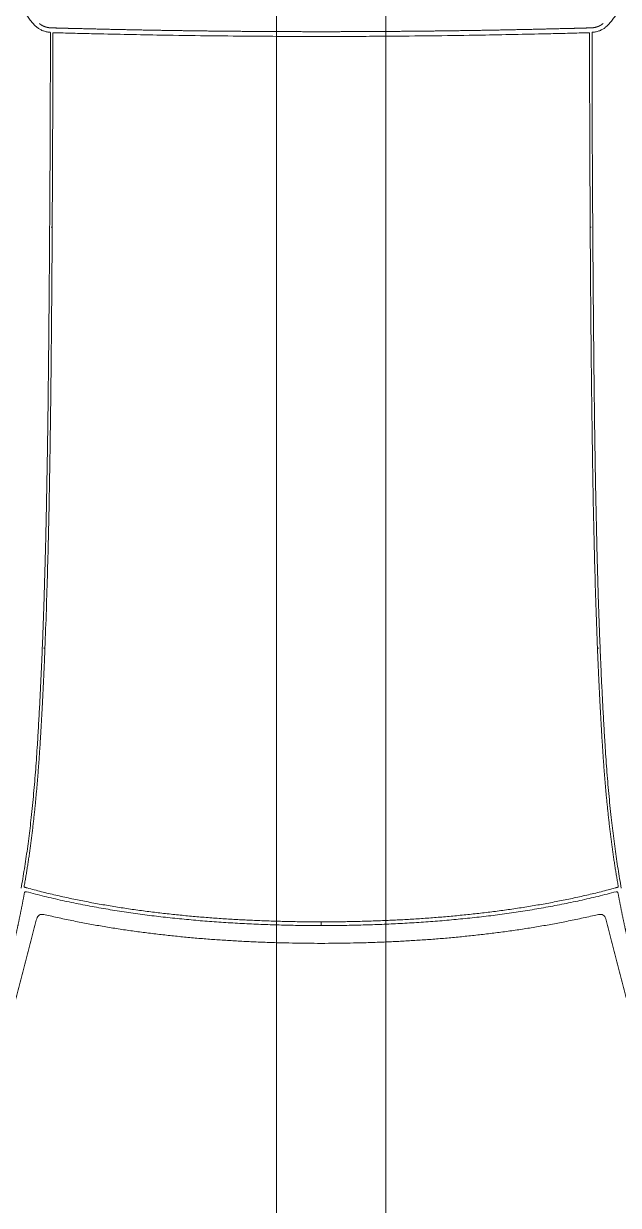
# Model space of a CAD drawing. Header units: metres. Extents: x -13316 to 152404, y -3899 to 30226.
# Drawn here: x 115054.2 to 115163.1, y 3208 to 3424.3 of the extents above; entities that cross this region are included whole.
import ezdxf
from ezdxf.xclip import XClip

# ---------------------------------------------------------------- set-up
doc = ezdxf.new("R2010")
doc.units = ezdxf.units.M
doc.header["$LTSCALE"] = 100
doc.header["$MEASUREMENT"] = 0
doc.header["$XCLIPFRAME"] = 0
doc.layers.get('0').update_dxf_attribs({"color": 9, "lineweight": 9})
for name, color, linetype, lineweight in [('04', 9, 'Continuous', 9), ('06B', 9, 'Continuous', 9), ('06D', 9, 'Continuous', 9)]:
    doc.layers.add(name, color=color, linetype=linetype, lineweight=lineweight)

# ---------------------------------------------------------------- blocks, each defined once
blk = doc.blocks.new('p-araba-polo')
at = {"extrusion": (0, 0, -1)}
for p, q in [((1.7726, 0.5433), (1.7726, 0.5433)), ((1.7128, 0), (1.7144, 0))]:
    blk.add_line(p, q, dxfattribs=at)
for p, q in [((1.7128, 0), (1.7144, 0)), ((1.7726, -0.5433), (1.7726, -0.5433))]:
    blk.add_line(p, q)
for points, degree, knots in [([(1.2061, 0.646), (1.2178, 0.6436), (1.2414, 0.6388), (1.2769, 0.6313), (1.3126, 0.6234), (1.3484, 0.6153), (1.3843, 0.6069), (1.4204, 0.5983), (1.4567, 0.5894), (1.4933, 0.5804), (1.53, 0.5712), (1.567, 0.5618), (1.6042, 0.5523), (1.6418, 0.5426), (1.6796, 0.5329), (1.7052, 0.5262), (1.7179, 0.5229)], 3, [0, 0, 0, 0, 0.071429, 0.142858, 0.214287, 0.285715, 0.357144, 0.428573, 0.500002, 0.571431, 0.642859, 0.714288, 0.785716, 0.857144, 0.928573, 1, 1, 1, 1]), ([(1.7748, 0.5406), (1.7748, 0.5409), (1.7747, 0.5416), (1.7742, 0.5424), (1.7735, 0.5431), (1.7729, 0.5432), (1.7726, 0.5433)], 3, [0, 0, 0, 0, 0.250001, 0.500007, 0.750005, 1, 1, 1, 1]), ([(1.7811, 0.5493), (1.7869, 0.5483), (1.7986, 0.5463), (1.8165, 0.5434), (1.8347, 0.5406), (1.8532, 0.5379), (1.8721, 0.5354), (1.8913, 0.533), (1.9187, 0.5299), (1.9546, 0.5264), (1.9991, 0.5226), (2.0291, 0.5206), (2.0442, 0.5196)], 3, [0, 0, 0, 0, 0.068934, 0.138708, 0.209326, 0.28079, 0.353094, 0.426221, 0.500139, 0.664458, 0.831511, 1, 1, 1, 1]), ([(1.7832, 0.5436), (1.7831, 0.5434), (1.7829, 0.5429), (1.7827, 0.5424), (1.7827, 0.5422)], 3, [0, 0, 0, 0, 0.483515, 1, 1, 1, 1]), ([(1.7842, 0.5439), (1.784, 0.5439), (1.7836, 0.544), (1.7833, 0.5437), (1.7832, 0.5436)], 3, [0, 0, 0, 0, 0.530721, 1, 1, 1, 1]), ([(3.3572, 0.5202), (3.3577, 0.5208), (3.3587, 0.522), (3.3608, 0.5242), (3.3635, 0.5269), (3.367, 0.5299), (3.3705, 0.5327), (3.3741, 0.5354), (3.379, 0.5388), (3.3828, 0.5413), (3.3853, 0.5429)], 3, [0, 0, 0, 0, 0.060335, 0.124578, 0.249278, 0.374233, 0.499321, 0.624409, 0.749543, 1, 1, 1, 1]), ([(1.7128, 0), (1.7128, 0.0114), (1.7129, 0.0341), (1.7135, 0.0682), (1.7145, 0.1023), (1.716, 0.1363), (1.7179, 0.1703), (1.7202, 0.2043), (1.7231, 0.2383), (1.7264, 0.2722), (1.7302, 0.3061), (1.7347, 0.3398), (1.7397, 0.3735), (1.7453, 0.4071), (1.7515, 0.4405), (1.7585, 0.4738), (1.7661, 0.5069), (1.7718, 0.5288), (1.7747, 0.5398)], 3, [0, 0, 0, 0, 0.0625, 0.125001, 0.187501, 0.250001, 0.312502, 0.375002, 0.437502, 0.500002, 0.562502, 0.625002, 0.687502, 0.750002, 0.812502, 0.875001, 0.937501, 1, 1, 1, 1]), ([(1.7179, 0.5229), (1.7195, 0.5224), (1.7226, 0.5216), (1.7271, 0.5202), (1.7308, 0.5181), (1.7331, 0.5145), (1.7333, 0.5099), (1.7324, 0.505), (1.7316, 0.5016), (1.7312, 0.4998)], 3, [0, 0, 0, 0, 0.155607, 0.308809, 0.443172, 0.561441, 0.688648, 0.838161, 1, 1, 1, 1]), ([(1.7312, 0.4998), (1.7316, 0.5016), (1.7324, 0.505), (1.7333, 0.5099), (1.7331, 0.5145), (1.7308, 0.5181), (1.7271, 0.5202), (1.7226, 0.5216), (1.7195, 0.5224), (1.7179, 0.5229)], 3, [0, 0, 0, 0, 0.161839, 0.311352, 0.438559, 0.556828, 0.691191, 0.844393, 1, 1, 1, 1]), ([(1.7747, 0.5398), (1.7747, 0.5399), (1.7748, 0.5402), (1.7748, 0.5405), (1.7748, 0.5406)], 3, [0, 0, 0, 0, 0.499981, 1, 1, 1, 1]), ([(2.0442, 0.5196), (2.0557, 0.5189), (2.0787, 0.5175), (2.1132, 0.5156), (2.1477, 0.5138), (2.1823, 0.5122), (2.2169, 0.5107), (2.2515, 0.5094), (2.2861, 0.5081), (2.3208, 0.507), (2.3439, 0.5064), (2.3554, 0.506)], 3, [0, 0, 0, 0, 0.111111, 0.222222, 0.333333, 0.444444, 0.555555, 0.666666, 0.777777, 0.888889, 1, 1, 1, 1]), ([(3.3483, 0.4967), (3.3484, 0.4979), (3.3487, 0.5002), (3.3495, 0.5047), (3.351, 0.5099), (3.3533, 0.5145), (3.3554, 0.5178), (3.3566, 0.5194), (3.3572, 0.5202)], 3, [0, 0, 0, 0, 0.125989, 0.249779, 0.499456, 0.749332, 0.870647, 1, 1, 1, 1]), ([(1.7198, 0.4462), (1.7216, 0.4552), (1.7252, 0.4731), (1.7292, 0.4909), (1.7312, 0.4998)], 3, [0, 0, 0, 0, 0.5006, 1, 1, 1, 1]), ([(1.7312, 0.4998), (1.7292, 0.4909), (1.7252, 0.4731), (1.7216, 0.4552), (1.7198, 0.4462)], 3, [0, 0, 0, 0, 0.4994, 1, 1, 1, 1]), ([(2.9914, 0.4925), (2.9681, 0.4926), (2.9215, 0.4929), (2.8515, 0.4934), (2.7815, 0.494), (2.7115, 0.4947), (2.6414, 0.4956), (2.5713, 0.4966), (2.5012, 0.4978), (2.4311, 0.4992), (2.361, 0.501), (2.2908, 0.5031), (2.2441, 0.5049), (2.2208, 0.5057)], 3, [0, 0, 0, 0, 0.090909, 0.181819, 0.272729, 0.363638, 0.454547, 0.545456, 0.636366, 0.727274, 0.818182, 0.909092, 1, 1, 1, 1]), ([(2.3554, 0.506), (2.3703, 0.5056), (2.4001, 0.5048), (2.4448, 0.5038), (2.4895, 0.5028), (2.5342, 0.502), (2.5789, 0.5013), (2.6236, 0.5006), (2.6682, 0.5), (2.7129, 0.4995), (2.7575, 0.499), (2.8022, 0.4986), (2.8468, 0.4982), (2.8914, 0.4978), (2.936, 0.4975), (2.9805, 0.4972), (3.0251, 0.4969), (3.0696, 0.4966), (3.0993, 0.4965), (3.1141, 0.4964)], 3, [0, 0, 0, 0, 0.058823, 0.117647, 0.17647, 0.235294, 0.294117, 0.352941, 0.411764, 0.470588, 0.529411, 0.588235, 0.647058, 0.705882, 0.764706, 0.823529, 0.882353, 0.941176, 1, 1, 1, 1]), ([(3.1141, 0.4964), (3.1335, 0.4963), (3.1724, 0.4962), (3.2307, 0.496), (3.2791, 0.4958), (3.3179, 0.4958), (3.3372, 0.4958), (3.3469, 0.4958)], 3, [0, 0, 0, 0, 0.250049, 0.500074, 0.750085, 0.874591, 1, 1, 1, 1]), ([(3.2865, 0.4958), (3.2865, 0.4958), (3.2865, 0.4958), (3.2865, 0.4958), (3.2865, 0.4958), (3.2865, 0.4958), (3.2865, 0.4958)], 3, [0, 0, 0, 0, 1, 1, 1, 1, 1, 1, 1]), ([(3.2865, 0.4958), (3.2865, 0.4958), (3.2865, 0.4958), (3.2865, 0.4958), (3.2865, 0.4958), (3.2865, 0.4958), (3.2865, 0.4958)], 3, [0, 0, 0, 0, 1, 1, 1, 1, 1, 1, 1]), ([(3.3038, 0.4958), (3.3038, 0.4958), (3.3038, 0.4958), (3.3038, 0.4958), (3.3038, 0.4958), (3.3038, 0.4958), (3.3038, 0.4958)], 3, [0, 0, 0, 0, 1, 1, 1, 1, 1, 1, 1]), ([(3.3038, 0.4958), (3.3038, 0.4958), (3.3038, 0.4958), (3.3038, 0.4958), (3.3038, 0.4958), (3.3038, 0.4958), (3.3038, 0.4958)], 3, [0, 0, 0, 0, 1, 1, 1, 1, 1, 1, 1]), ([(3.3406, 0), (3.3406, 0.0157), (3.3407, 0.0471), (3.3408, 0.0942), (3.3414, 0.1788), (3.3425, 0.2677), (3.3443, 0.3606), (3.3454, 0.4121), (3.3465, 0.4551), (3.3471, 0.4781), (3.3475, 0.4896)], 3, [0, 0, 0, 0, 0.095818, 0.191637, 0.287456, 0.612278, 0.734598, 0.85691, 0.928456, 1, 1, 1, 1]), ([(3.3475, 0.4896), (3.3475, 0.49), (3.3475, 0.4908), (3.3468, 0.491), (3.3464, 0.4911)], 3, [0, 0, 0, 0, 0.548693, 1, 1, 1, 1]), ([(3.3469, 0.4958), (3.347, 0.4958), (3.3472, 0.4958), (3.3475, 0.4958), (3.3479, 0.4959), (3.3482, 0.4962), (3.3483, 0.4965), (3.3483, 0.4967)], 3, [0, 0, 0, 0, 0.126989, 0.253376, 0.501595, 0.750756, 1, 1, 1, 1]), ([(3.3562, 0.4912), (3.3562, 0.4906), (3.3562, 0.4894), (3.3561, 0.4878), (3.3561, 0.4864), (3.3561, 0.4854), (3.356, 0.4845), (3.356, 0.484), (3.356, 0.4837)], 3, [0, 0, 0, 0, 0.252172, 0.502148, 0.651132, 0.794911, 0.894758, 1, 1, 1, 1]), ([(1.7198, 0.4462), (1.7181, 0.4376), (1.7148, 0.4203), (1.7103, 0.3943), (1.7061, 0.3683), (1.7024, 0.3422), (1.6989, 0.316), (1.6958, 0.2898), (1.693, 0.2636), (1.6905, 0.2373), (1.6882, 0.211), (1.6863, 0.1847), (1.6847, 0.1584), (1.6833, 0.132), (1.6821, 0.1056), (1.6813, 0.0792), (1.6807, 0.0528), (1.6803, 0.0264), (1.6802, 0.0088), (1.6802, 0)], 3, [0, 0, 0, 0, 0.058823, 0.117647, 0.17647, 0.235293, 0.294117, 0.35294, 0.411764, 0.470587, 0.529411, 0.588235, 0.647058, 0.705882, 0.764705, 0.823529, 0.882353, 0.941176, 1, 1, 1, 1]), ([(1.7198, -0.4462), (1.7181, -0.4376), (1.7148, -0.4203), (1.7103, -0.3943), (1.7061, -0.3683), (1.7024, -0.3422), (1.6989, -0.316), (1.6958, -0.2898), (1.693, -0.2636), (1.6905, -0.2373), (1.6882, -0.211), (1.6863, -0.1847), (1.6847, -0.1583), (1.6833, -0.132), (1.6821, -0.1056), (1.6813, -0.0792), (1.6807, -0.0528), (1.6803, -0.0264), (1.6802, -0.0088), (1.6802, 0)], 3, [0, 0, 0, 0, 0.058823, 0.117647, 0.17647, 0.235293, 0.294117, 0.35294, 0.411764, 0.470587, 0.529411, 0.588235, 0.647058, 0.705882, 0.764705, 0.823529, 0.882353, 0.941176, 1, 1, 1, 1]), ([(1.7128, 0), (1.7128, -0.0114), (1.7129, -0.0341), (1.7135, -0.0682), (1.7145, -0.1022), (1.716, -0.1363), (1.7179, -0.1703), (1.7202, -0.2043), (1.7231, -0.2383), (1.7264, -0.2722), (1.7302, -0.3061), (1.7347, -0.3398), (1.7397, -0.3735), (1.7453, -0.4071), (1.7515, -0.4405), (1.7585, -0.4738), (1.7661, -0.5069), (1.7718, -0.5288), (1.7747, -0.5398)], 3, [0, 0, 0, 0, 0.0625, 0.125001, 0.187501, 0.250001, 0.312502, 0.375002, 0.437502, 0.500002, 0.562502, 0.625002, 0.687502, 0.750002, 0.812502, 0.875001, 0.937501, 1, 1, 1, 1]), ([(1.7165, 0), (1.7165, 0), (1.7165, 0), (1.7165, 0), (1.7165, 0), (1.7165, 0), (1.7165, 0), (1.7165, 0), (1.7165, 0), (1.7165, 0), (1.7165, 0)], 5, [0, 0, 0, 0, 0, 0, 1, 1, 1, 1, 1, 1.000001, 1.000001, 1.000001, 1.000001, 1.000001, 1.000001]), ([(1.7165, 0), (1.7165, 0), (1.7165, 0), (1.7165, 0), (1.7165, 0), (1.7165, 0), (1.7165, 0)], 3, [0, 0, 0, 0, 1, 1, 1, 1.000001, 1.000001, 1.000001, 1.000001]), ([(1.7165, 0), (1.7165, 0), (1.7165, 0), (1.7165, 0), (1.7165, 0), (1.7165, 0), (1.7165, 0), (1.7165, 0), (1.7165, 0), (1.7165, 0), (1.7165, 0)], 5, [0, 0, 0, 0, 0, 0, 1, 1, 1, 1, 1, 1.000001, 1.000001, 1.000001, 1.000001, 1.000001, 1.000001]), ([(1.7165, 0), (1.7165, 0), (1.7165, 0), (1.7165, 0), (1.7165, 0), (1.7165, 0), (1.7165, 0)], 3, [0, 0, 0, 0, 1, 1, 1, 1.000001, 1.000001, 1.000001, 1.000001]), ([(1.7178, 0), (1.7178, 0), (1.7178, 0), (1.7178, 0), (1.7178, 0), (1.7178, 0), (1.7178, 0), (1.7178, 0), (1.7178, 0), (1.7178, 0), (1.7178, 0)], 5, [0, 0, 0, 0, 0, 0, 1, 1, 1, 1, 1, 1.000001, 1.000001, 1.000001, 1.000001, 1.000001, 1.000001]), ([(1.7178, 0), (1.7178, 0), (1.7178, 0), (1.7178, 0), (1.7178, 0), (1.7178, 0), (1.7178, 0), (1.7178, 0), (1.7178, 0), (1.7178, 0), (1.7178, 0)], 5, [0, 0, 0, 0, 0, 0, 1, 1, 1, 1, 1, 1.000001, 1.000001, 1.000001, 1.000001, 1.000001, 1.000001]), ([(3.3406, 0), (3.3406, -0.0157), (3.3407, -0.0471), (3.3408, -0.0942), (3.3414, -0.1788), (3.3425, -0.2677), (3.3443, -0.3606), (3.3454, -0.4121), (3.3465, -0.4551), (3.3471, -0.4781), (3.3475, -0.4896)], 3, [0, 0, 0, 0, 0.095818, 0.191637, 0.287456, 0.612278, 0.734598, 0.85691, 0.928456, 1, 1, 1, 1]), ([(1.7198, -0.4462), (1.7216, -0.4552), (1.7252, -0.4731), (1.7292, -0.4909), (1.7312, -0.4998)], 3, [0, 0, 0, 0, 0.5006, 1, 1, 1, 1]), ([(1.7312, -0.4998), (1.7292, -0.4909), (1.7252, -0.4731), (1.7216, -0.4552), (1.7198, -0.4462)], 3, [0, 0, 0, 0, 0.4994, 1, 1, 1, 1]), ([(2.9914, -0.4925), (2.9681, -0.4926), (2.9215, -0.4929), (2.8515, -0.4934), (2.7815, -0.494), (2.7115, -0.4947), (2.6414, -0.4956), (2.5713, -0.4966), (2.5012, -0.4978), (2.4311, -0.4992), (2.361, -0.501), (2.2908, -0.5031), (2.2441, -0.5049), (2.2208, -0.5057)], 3, [0, 0, 0, 0, 0.090909, 0.181819, 0.272729, 0.363638, 0.454547, 0.545456, 0.636366, 0.727274, 0.818182, 0.909092, 1, 1, 1, 1]), ([(2.3554, -0.506), (2.3703, -0.5056), (2.4001, -0.5048), (2.4448, -0.5038), (2.4895, -0.5028), (2.5342, -0.502), (2.5789, -0.5013), (2.6236, -0.5006), (2.6682, -0.5), (2.7129, -0.4995), (2.7575, -0.499), (2.8022, -0.4986), (2.8468, -0.4982), (2.8914, -0.4978), (2.936, -0.4975), (2.9805, -0.4972), (3.0251, -0.4969), (3.0696, -0.4966), (3.0993, -0.4965), (3.1141, -0.4964)], 3, [0, 0, 0, 0, 0.058823, 0.117647, 0.17647, 0.235294, 0.294117, 0.352941, 0.411764, 0.470588, 0.529411, 0.588235, 0.647058, 0.705882, 0.764706, 0.823529, 0.882353, 0.941176, 1, 1, 1, 1]), ([(3.1141, -0.4964), (3.1335, -0.4963), (3.1724, -0.4962), (3.2307, -0.496), (3.2791, -0.4958), (3.3179, -0.4958), (3.3372, -0.4958), (3.3469, -0.4958)], 3, [0, 0, 0, 0, 0.250049, 0.500074, 0.750085, 0.874591, 1, 1, 1, 1]), ([(3.2865, -0.4958), (3.2865, -0.4958), (3.2865, -0.4958), (3.2865, -0.4958), (3.2865, -0.4958), (3.2865, -0.4958), (3.2865, -0.4958)], 3, [0, 0, 0, 0, 1, 1, 1, 1, 1, 1, 1]), ([(3.2865, -0.4958), (3.2865, -0.4958), (3.2865, -0.4958), (3.2865, -0.4958), (3.2865, -0.4958), (3.2865, -0.4958), (3.2865, -0.4958)], 3, [0, 0, 0, 0, 1, 1, 1, 1, 1, 1, 1]), ([(3.3038, -0.4958), (3.3038, -0.4958), (3.3038, -0.4958), (3.3038, -0.4958), (3.3038, -0.4958), (3.3038, -0.4958), (3.3038, -0.4958)], 3, [0, 0, 0, 0, 1, 1, 1, 1, 1, 1, 1]), ([(3.3038, -0.4958), (3.3038, -0.4958), (3.3038, -0.4958), (3.3038, -0.4958), (3.3038, -0.4958), (3.3038, -0.4958), (3.3038, -0.4958)], 3, [0, 0, 0, 0, 1, 1, 1, 1, 1, 1, 1]), ([(3.3475, -0.4896), (3.3475, -0.49), (3.3475, -0.4908), (3.3468, -0.491), (3.3464, -0.4911)], 3, [0, 0, 0, 0, 0.548693, 1, 1, 1, 1]), ([(3.3469, -0.4958), (3.347, -0.4958), (3.3472, -0.4958), (3.3475, -0.4958), (3.3479, -0.4959), (3.3482, -0.4962), (3.3483, -0.4965), (3.3483, -0.4967)], 3, [0, 0, 0, 0, 0.126989, 0.253376, 0.501595, 0.750756, 1, 1, 1, 1]), ([(3.3483, -0.4967), (3.3484, -0.4979), (3.3487, -0.5002), (3.3495, -0.5047), (3.351, -0.5099), (3.3533, -0.5145), (3.3554, -0.5178), (3.3566, -0.5194), (3.3572, -0.5202)], 3, [0, 0, 0, 0, 0.125989, 0.249779, 0.499456, 0.749332, 0.870647, 1, 1, 1, 1]), ([(3.3562, -0.4912), (3.3562, -0.4906), (3.3562, -0.4894), (3.3561, -0.4878), (3.3561, -0.4864), (3.3561, -0.4854), (3.356, -0.4845), (3.356, -0.484), (3.356, -0.4837)], 3, [0, 0, 0, 0, 0.252172, 0.502148, 0.651132, 0.794911, 0.894758, 1, 1, 1, 1]), ([(1.7179, -0.5229), (1.7195, -0.5224), (1.7226, -0.5216), (1.7271, -0.5202), (1.7308, -0.5181), (1.7331, -0.5145), (1.7333, -0.5099), (1.7324, -0.505), (1.7316, -0.5016), (1.7312, -0.4998)], 3, [0, 0, 0, 0, 0.155607, 0.308809, 0.443172, 0.561441, 0.688648, 0.838161, 1, 1, 1, 1]), ([(1.7312, -0.4998), (1.7316, -0.5016), (1.7324, -0.505), (1.7333, -0.5099), (1.7331, -0.5145), (1.7308, -0.5181), (1.7271, -0.5202), (1.7226, -0.5216), (1.7195, -0.5224), (1.7179, -0.5229)], 3, [0, 0, 0, 0, 0.161839, 0.311352, 0.438559, 0.556828, 0.691191, 0.844393, 1, 1, 1, 1]), ([(2.0442, -0.5196), (2.0557, -0.5189), (2.0787, -0.5175), (2.1132, -0.5156), (2.1477, -0.5138), (2.1823, -0.5122), (2.2169, -0.5107), (2.2515, -0.5094), (2.2861, -0.5081), (2.3208, -0.507), (2.3439, -0.5064), (2.3554, -0.506)], 3, [0, 0, 0, 0, 0.111111, 0.222222, 0.333333, 0.444444, 0.555555, 0.666666, 0.777777, 0.888889, 1, 1, 1, 1]), ([(1.2061, -0.646), (1.2178, -0.6436), (1.2414, -0.6388), (1.2769, -0.6313), (1.3126, -0.6234), (1.3484, -0.6153), (1.3843, -0.6069), (1.4204, -0.5983), (1.4567, -0.5894), (1.4933, -0.5804), (1.53, -0.5712), (1.567, -0.5618), (1.6042, -0.5523), (1.6418, -0.5426), (1.6796, -0.5329), (1.7052, -0.5262), (1.7179, -0.5229)], 3, [0, 0, 0, 0, 0.071429, 0.142858, 0.214287, 0.285715, 0.357144, 0.428573, 0.500002, 0.571431, 0.642859, 0.714288, 0.785716, 0.857144, 0.928573, 1, 1, 1, 1]), ([(1.7748, -0.5406), (1.7748, -0.5409), (1.7747, -0.5416), (1.7742, -0.5424), (1.7735, -0.5431), (1.7729, -0.5432), (1.7726, -0.5433)], 3, [0, 0, 0, 0, 0.250001, 0.500007, 0.750005, 1, 1, 1, 1]), ([(1.7747, -0.5398), (1.7747, -0.5399), (1.7748, -0.5402), (1.7748, -0.5405), (1.7748, -0.5406)], 3, [0, 0, 0, 0, 0.499981, 1, 1, 1, 1]), ([(1.7811, -0.5493), (1.7869, -0.5483), (1.7986, -0.5463), (1.8165, -0.5434), (1.8347, -0.5406), (1.8532, -0.5379), (1.8721, -0.5354), (1.8913, -0.533), (1.9187, -0.5299), (1.9546, -0.5263), (1.9991, -0.5226), (2.0291, -0.5206), (2.0442, -0.5196)], 3, [0, 0, 0, 0, 0.068934, 0.138708, 0.209326, 0.28079, 0.353094, 0.426221, 0.500139, 0.664458, 0.831511, 1, 1, 1, 1]), ([(3.3572, -0.5202), (3.3577, -0.5208), (3.3587, -0.522), (3.3608, -0.5242), (3.3635, -0.5269), (3.367, -0.5299), (3.3705, -0.5327), (3.3741, -0.5354), (3.379, -0.5388), (3.3828, -0.5413), (3.3853, -0.5429)], 3, [0, 0, 0, 0, 0.060335, 0.124578, 0.249278, 0.374233, 0.499321, 0.624409, 0.749543, 1, 1, 1, 1]), ([(1.7832, -0.5436), (1.7831, -0.5434), (1.7829, -0.5429), (1.7827, -0.5424), (1.7827, -0.5422)], 3, [0, 0, 0, 0, 0.483515, 1, 1, 1, 1]), ([(1.7842, -0.5439), (1.784, -0.5439), (1.7836, -0.544), (1.7833, -0.5437), (1.7832, -0.5436)], 3, [0, 0, 0, 0, 0.530721, 1, 1, 1, 1]), ([(1.7843, -0.5441), (1.7843, -0.5441), (1.7843, -0.5441), (1.7843, -0.5441), (1.7843, -0.5441), (1.7843, -0.5441), (1.7843, -0.5441)], 3, [0, 0, 0, 0, 1, 1, 1, 1, 1, 1, 1])]:
    blk.add_open_spline(points, degree=degree, knots=knots)
for points, degree in [([(1.6292, 0.5746), (1.6467, 0.5703), (1.6643, 0.5661), (1.682, 0.562), (1.6998, 0.558), (1.7178, 0.554), (1.7359, 0.5503), (1.7542, 0.5467), (1.7726, 0.5433)], 8), ([(1.7748, 0.5406), (1.7748, 0.5411), (1.7747, 0.5416), (1.7745, 0.542), (1.7742, 0.5425), (1.7739, 0.5428), (1.7735, 0.5431), (1.7731, 0.5432), (1.7726, 0.5433)], 8), ([(1.7827, 0.5422), (1.7823, 0.5409), (1.782, 0.5396), (1.7816, 0.5384)], 3), ([(1.7827, 0.5422), (1.7825, 0.5414), (1.7823, 0.5406), (1.7821, 0.5399), (1.7818, 0.5391), (1.7816, 0.5384)], 5), ([(1.7832, 0.5436), (1.7831, 0.5434), (1.783, 0.5432), (1.7829, 0.5429), (1.7828, 0.5427), (1.7827, 0.5424), (1.7827, 0.5422)], 6), ([(1.7842, 0.5439), (1.784, 0.5439), (1.7837, 0.544), (1.7835, 0.5439), (1.7834, 0.5438), (1.7832, 0.5436)], 5), ([(2.0471, 0.5145), (2.0087, 0.5169), (1.9704, 0.5198), (1.9323, 0.5231), (1.8945, 0.5271), (1.8569, 0.5318), (1.82, 0.5375), (1.7842, 0.5439)], 7), ([(1.7816, 0.5384), (1.7532, 0.4338), (1.735, 0.3261), (1.7248, 0.2176), (1.7195, 0.1088), (1.7195, 0)], 5), ([(1.7748, 0.5406), (1.7748, 0.5403), (1.7748, 0.5401), (1.7747, 0.5398)], 3), ([(1.7776, 0.523), (1.7776, 0.523), (1.7776, 0.523), (1.7776, 0.523)], 3), ([(2.0471, 0.5145), (2.0718, 0.513), (2.0966, 0.5115), (2.1214, 0.5102), (2.1462, 0.509), (2.1711, 0.5078), (2.1959, 0.5067), (2.2208, 0.5057)], 7), ([(2.221, 0.5078), (2.2209, 0.5078), (2.2209, 0.5076), (2.2209, 0.5072), (2.2208, 0.5066), (2.2208, 0.5057)], 5), ([(2.2208, 0.5057), (2.2208, 0.5062), (2.2208, 0.5066), (2.2208, 0.507), (2.2209, 0.5073), (2.2209, 0.5075)], 5), ([(2.2208, 0.5067), (2.2208, 0.5067), (2.2208, 0.5067), (2.2208, 0.5067)], 3), ([(2.2208, 0.5067), (2.2208, 0.5067), (2.2208, 0.5067), (2.2208, 0.5067), (2.2208, 0.5067), (2.2208, 0.5067), (2.2208, 0.5067), (2.2208, 0.5067)], 7), ([(3.3565, 0.4974), (3.3569, 0.5005), (3.3575, 0.5036), (3.3584, 0.5064), (3.3595, 0.5091), (3.3609, 0.5115), (3.3624, 0.5138), (3.3641, 0.5159)], 7), ([(2.9913, 0.4945), (2.9913, 0.4944), (2.9914, 0.4941), (2.9914, 0.4937), (2.9914, 0.4931), (2.9914, 0.4925)], 5), ([(2.9914, 0.4925), (2.9914, 0.4929), (2.9914, 0.4932), (2.9914, 0.4935), (2.9914, 0.4938), (2.9914, 0.494)], 5), ([(2.9914, 0.4925), (3.0422, 0.4922), (3.093, 0.4919), (3.1438, 0.4917), (3.1945, 0.4915), (3.2452, 0.4914), (3.2959, 0.4912), (3.3464, 0.4911)], 7), ([(3.3464, 0.4911), (3.3469, 0.4911), (3.3472, 0.4911), (3.3475, 0.4905), (3.3475, 0.4901), (3.3475, 0.4896)], 5), ([(3.3483, 0.4967), (3.3483, 0.4963), (3.3481, 0.496), (3.3478, 0.4958), (3.3474, 0.4958), (3.3469, 0.4958)], 5), ([(3.3554, 0.4618), (3.3555, 0.4655), (3.3556, 0.4691), (3.3557, 0.4728), (3.3558, 0.4764), (3.3559, 0.4801), (3.356, 0.4837)], 6), ([(3.356, 0.4837), (3.356, 0.4842), (3.356, 0.4848), (3.356, 0.4853), (3.3561, 0.4858), (3.3561, 0.4864), (3.3561, 0.4869), (3.3561, 0.4874)], 7), ([(3.3561, 0.4874), (3.3561, 0.488), (3.3561, 0.4885), (3.3561, 0.4891), (3.3562, 0.4896), (3.3562, 0.4901), (3.3562, 0.4907), (3.3562, 0.4912)], 7), ([(3.3562, 0.4912), (3.3562, 0.4922), (3.3563, 0.4932), (3.3563, 0.4942), (3.3563, 0.4951), (3.3564, 0.496), (3.3564, 0.4968), (3.3565, 0.4974)], 7), ([(3.3549, 0.4398), (3.3549, 0.4434), (3.355, 0.4471), (3.3551, 0.4508), (3.3552, 0.4544), (3.3553, 0.4581), (3.3554, 0.4618)], 6), ([(3.3507, 0.2203), (3.3512, 0.257), (3.3517, 0.2937), (3.3524, 0.3304), (3.3531, 0.367), (3.354, 0.4035), (3.3549, 0.4398)], 6), ([(3.3493, 0), (3.3493, 0.0367), (3.3494, 0.0735), (3.3496, 0.1102), (3.3499, 0.1469), (3.3503, 0.1836), (3.3507, 0.2203)], 6), ([(1.7144, 0), (1.7154, 0), (1.7162, 0), (1.7165, 0)], 3), ([(1.7144, 0), (1.7154, 0), (1.7162, 0), (1.7165, 0)], 3), ([(1.7195, 0), (1.718, 0), (1.7164, 0), (1.7157, 0), (1.7164, 0), (1.717, 0)], 5), ([(1.7195, 0), (1.718, 0), (1.7164, 0), (1.7157, 0), (1.7164, 0), (1.717, 0)], 5), ([(1.7165, 0), (1.7168, 0), (1.717, 0), (1.7173, 0), (1.7176, 0), (1.7178, 0)], 5), ([(1.7165, 0), (1.7168, 0), (1.717, 0), (1.7173, 0), (1.7176, 0), (1.7178, 0)], 5), ([(1.7816, -0.5384), (1.7532, -0.4338), (1.735, -0.3261), (1.7248, -0.2176), (1.7195, -0.1088), (1.7195, 0)], 5), ([(3.3493, 0), (3.3493, -0.0367), (3.3494, -0.0735), (3.3496, -0.1102), (3.3499, -0.1469), (3.3503, -0.1836), (3.3507, -0.2203)], 6), ([(3.3507, -0.2203), (3.3512, -0.257), (3.3517, -0.2937), (3.3524, -0.3304), (3.3531, -0.3669), (3.354, -0.4035), (3.3549, -0.4398)], 6), ([(3.3549, -0.4398), (3.3549, -0.4434), (3.355, -0.4471), (3.3551, -0.4508), (3.3552, -0.4544), (3.3553, -0.4581), (3.3554, -0.4618)], 6), ([(3.3554, -0.4618), (3.3555, -0.4654), (3.3556, -0.4691), (3.3557, -0.4728), (3.3558, -0.4764), (3.3559, -0.4801), (3.356, -0.4837)], 6), ([(2.9913, -0.4945), (2.9913, -0.4944), (2.9914, -0.4941), (2.9914, -0.4937), (2.9914, -0.4931), (2.9914, -0.4925)], 5), ([(2.9914, -0.4925), (3.0422, -0.4922), (3.093, -0.4919), (3.1438, -0.4917), (3.1945, -0.4915), (3.2452, -0.4914), (3.2959, -0.4912), (3.3464, -0.4911)], 7), ([(2.9914, -0.4925), (2.9914, -0.4929), (2.9914, -0.4932), (2.9914, -0.4935), (2.9914, -0.4938), (2.9914, -0.494)], 5), ([(3.3464, -0.4911), (3.3469, -0.4911), (3.3472, -0.4911), (3.3475, -0.4905), (3.3475, -0.4901), (3.3475, -0.4896)], 5), ([(3.3483, -0.4967), (3.3483, -0.4963), (3.3481, -0.496), (3.3478, -0.4958), (3.3474, -0.4958), (3.3469, -0.4958)], 5), ([(3.356, -0.4837), (3.356, -0.4842), (3.356, -0.4848), (3.356, -0.4853), (3.3561, -0.4858), (3.3561, -0.4864), (3.3561, -0.4869), (3.3561, -0.4874)], 7), ([(3.3561, -0.4874), (3.3561, -0.488), (3.3561, -0.4885), (3.3561, -0.4891), (3.3562, -0.4896), (3.3562, -0.4901), (3.3562, -0.4907), (3.3562, -0.4912)], 7), ([(3.3562, -0.4912), (3.3562, -0.4922), (3.3563, -0.4932), (3.3563, -0.4942), (3.3563, -0.4951), (3.3564, -0.496), (3.3564, -0.4968), (3.3565, -0.4974)], 7), ([(3.3565, -0.4974), (3.3569, -0.5005), (3.3575, -0.5036), (3.3584, -0.5064), (3.3595, -0.5091), (3.3609, -0.5115), (3.3624, -0.5138), (3.3641, -0.5159)], 7), ([(2.0471, -0.5145), (2.0087, -0.5169), (1.9704, -0.5198), (1.9323, -0.5231), (1.8945, -0.5271), (1.8569, -0.5318), (1.82, -0.5375), (1.7842, -0.5439)], 7), ([(2.0471, -0.5145), (2.0718, -0.513), (2.0966, -0.5115), (2.1214, -0.5102), (2.1462, -0.509), (2.1711, -0.5078), (2.1959, -0.5067), (2.2208, -0.5057)], 7), ([(2.2208, -0.5057), (2.2208, -0.5062), (2.2208, -0.5066), (2.2208, -0.507), (2.2209, -0.5073), (2.2209, -0.5075)], 5), ([(2.221, -0.5078), (2.2209, -0.5078), (2.2209, -0.5076), (2.2209, -0.5072), (2.2208, -0.5065), (2.2208, -0.5057)], 5), ([(2.2208, -0.5067), (2.2208, -0.5067), (2.2208, -0.5067), (2.2208, -0.5067)], 3), ([(2.2208, -0.5067), (2.2208, -0.5067), (2.2208, -0.5067), (2.2208, -0.5067), (2.2208, -0.5067), (2.2208, -0.5067), (2.2208, -0.5067), (2.2208, -0.5067)], 7), ([(1.7748, -0.5406), (1.7748, -0.5411), (1.7747, -0.5416), (1.7745, -0.542), (1.7742, -0.5425), (1.7739, -0.5428), (1.7735, -0.5431), (1.7731, -0.5432), (1.7726, -0.5433)], 8), ([(1.7748, -0.5406), (1.7748, -0.5403), (1.7748, -0.5401), (1.7747, -0.5398)], 3), ([(1.7776, -0.523), (1.7776, -0.523), (1.7776, -0.523), (1.7776, -0.523)], 3), ([(1.7827, -0.5422), (1.7823, -0.5409), (1.782, -0.5396), (1.7816, -0.5384)], 3), ([(1.7827, -0.5422), (1.7825, -0.5414), (1.7823, -0.5406), (1.7821, -0.5399), (1.7818, -0.5391), (1.7816, -0.5384)], 5), ([(1.6292, -0.5746), (1.6467, -0.5703), (1.6643, -0.5661), (1.682, -0.562), (1.6998, -0.558), (1.7178, -0.554), (1.7359, -0.5503), (1.7542, -0.5467), (1.7726, -0.5433)], 8), ([(1.7832, -0.5436), (1.7831, -0.5434), (1.783, -0.5432), (1.7829, -0.5429), (1.7828, -0.5427), (1.7827, -0.5424), (1.7827, -0.5422)], 6), ([(1.7842, -0.5439), (1.784, -0.5439), (1.7837, -0.544), (1.7835, -0.5439), (1.7834, -0.5438), (1.7832, -0.5436)], 5)]:
    blk.add_open_spline(points, degree=degree)
blk = doc.blocks.new('pergolecatikati_krtrevizegorunus')
at = {"layer": '06B'}
for points in [[(-30, 1530), (-30, 1460), (-800, 1460), (-800, 1530)], [(-30, 1440), (-30, 1370), (-800, 1370), (-800, 1440)]]:
    blk.add_lwpolyline(points, close=True, dxfattribs=at)
blk = doc.blocks.new('p-cati_vw')
at = {"layer": '04'}
ref = blk.add_blockref('p-araba-polo', (515.75, -1689.81), dxfattribs=dict(at, xscale=-100, yscale=100, zscale=100, rotation=1.082915e-10))
XClip(ref).set_block_clipping_path([(-0.0924763951, -0.9835002962), (4.0650970395, 0.9845199444)])
at = {"layer": '06B', "rotation": 1.082915e-10}
blk.add_blockref('pergolecatikati_krtrevizegorunus', (890.51, -3138), dxfattribs=at)

msp = doc.modelspace()

# ---------------------------------------------------------------- block references
at = {"layer": '06D', "rotation": 269.9999999998917}
msp.add_blockref('p-cati_vw', (116798.49, 3603.68), dxfattribs=at)

doc.saveas('drawing.dxf')
